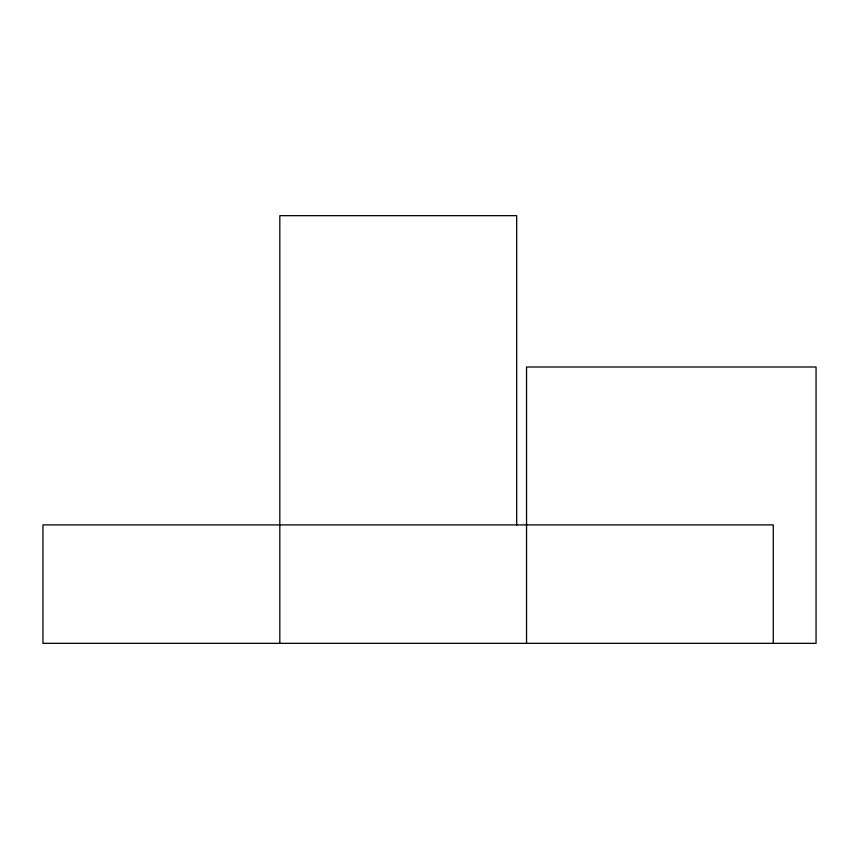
<?xml version="1.0" encoding="UTF-8"?>
<svg xmlns="http://www.w3.org/2000/svg" width="859" height="859" viewBox="0 0 859 859"><rect width="100%" height="100%" fill="white"/><g stroke="black" fill="none" stroke-linecap="round" stroke-linejoin="round"><path stroke-width="1.29" d="M773.283 643.337L773.283 524.903L42.95 524.903L42.95 643.337L816.05 643.337L816.05 366.997L526.546 366.997L526.546 643.337M516.678 525.354L516.678 215.663L279.819 215.663L279.819 643.337"/></g></svg>
